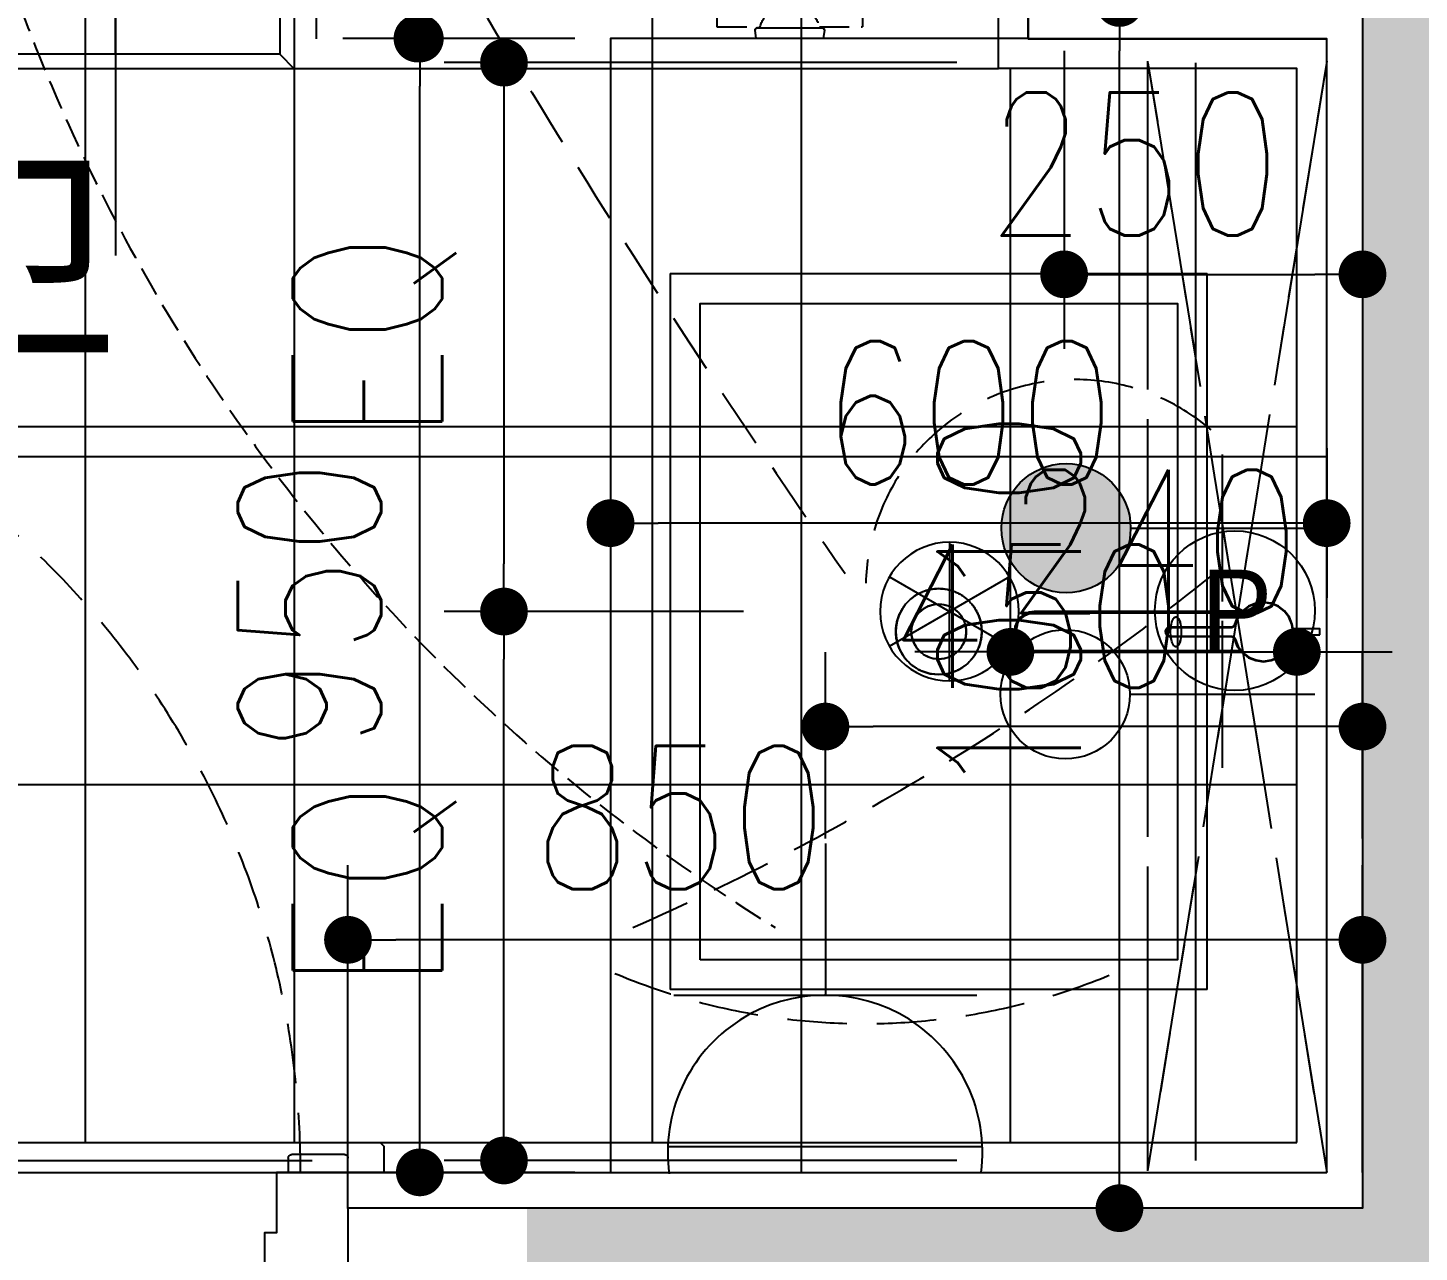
# Model space of a CAD drawing. Header units: inches. Extents: x -2597087 to 134135, y -662679 to 20000.
# Drawn here: x 13307 to 14473, y 11313 to 12339 of the extents above; entities that cross this region are included whole.
import ezdxf

# ---------------------------------------------------------------- set-up
doc = ezdxf.new("R2010")
doc.units = ezdxf.units.IN
doc.header["$LTSCALE"] = 100
doc.header["$MEASUREMENT"] = 0
for name, pattern in [('__DASH', [0.35, 0.25, -0.1]), ('CENTER2', [1.125, 0.75, -0.125, 0.125, -0.125]), ('DASH', [0.35, 0.25, -0.1]), ('HIDDENX2', [0.75, 0.5, -0.25])]:
    doc.linetypes.add(name, pattern=pattern)
doc.layers.get('0').update_dxf_attribs({"linetype": 'CONTINUOUS'})
doc.layers.get('Defpoints').update_dxf_attribs({"linetype": 'CONTINUOUS'})
for name, color, linetype in [('_ARWALL-1', 7, 'CONTINUOUS'), ('C天-CEILITE', 5, 'CONTINUOUS'), ('DOOR', 4, 'CONTINUOUS'), ('EBE-REFR', 3, 'CONTINUOUS'), ('EQUIP-动力', 3, 'CONTINUOUS'), ('fix', 8, 'CONTINUOUS'), ('floor', 8, 'CONTINUOUS'), ('IBS-Water pipe', 1, 'CONTINUOUS'), ('IRC-MED1', 250, 'CONTINUOUS'), ('P-Furniture(活动家具)', 134, 'CONTINUOUS'), ('PUB_HATCH', 8, 'CONTINUOUS'), ('RC', 1, 'CONTINUOUS'), ('RC-dim', 3, 'CONTINUOUS'), ('WALL', 7, 'CONTINUOUS'), ('wall-dim', 3, 'CONTINUOUS'), ('WC', 1, 'CONTINUOUS'), ('图层4', 13, 'CONTINUOUS'), ('天花开线', 4, 'CONTINUOUS'), ('连线', 6, 'CONTINUOUS')]:
    doc.layers.add(name, color=color, linetype=linetype)
doc.styles.get("Standard").update_dxf_attribs({"font": 'txt.shx', "width": 0.8, "bigfont": 'GBCBIG.shx'})
doc.styles.add('STYLE1', font='stylu.ttf')
doc.styles.add('尺寸标注', font='romans.shx', dxfattribs={"width": 0.8, "bigfont": 'hztxt.shx'})
doc.dimstyles.new('50', dxfattribs={"dimscale": 50, "dimtxt": 2.4, "dimasz": 0.8, "dimexe": 1.25, "dimexo": 0.6, "dimgap": 0.65, "dimtad": 1, "dimdec": 0, "dimdsep": 46, "dimtxsty": 'Standard', "dimblk1": 'DOT', "dimblk2": 'DOT', "dimsah": 1, "dimcen": 2.5, "dimclrd": 3, "dimclre": 3, "dimclrt": 3, "dimadec": 0, "dimazin": 0, "dimtfac": 1, "dimtdec": 0, "dimtix": 1, "dimtmove": 2, "dimatfit": 0, "dimldrblk": 'DOT', "dimfxl": 5, "dimfxlon": 1, "dimarcsym": 0})
doc.dimstyles.new('EHE1：50', dxfattribs={"dimscale": 50, "dimtxt": 2.5, "dimasz": 0.8, "dimexe": 1, "dimexo": 1, "dimgap": 0.8, "dimtad": 1, "dimdec": 0, "dimdsep": 46, "dimtxsty": '尺寸标注', "dimblk": 'DOT', "dimcen": 2.5, "dimclrd": 256, "dimclre": 256, "dimclrt": 256, "dimadec": 0, "dimazin": 0, "dimtfac": 1, "dimtdec": 0, "dimtix": 1, "dimtmove": 2, "dimatfit": 3, "dimldrblk": 'DOT', "dimfxl": 1, "dimtolj": 1, "dimtzin": 0, "dimarcsym": 0})

# ---------------------------------------------------------------- blocks, each defined once
blk = doc.blocks.new('A$C173370D7')
h = blk.add_hatch(color=256)
edge = h.paths.add_edge_path()
edge.add_ellipse((0.2, 208.4), major_axis=(38.3, 38.3), ratio=1, start_angle=0, end_angle=360)
for p, q in [((0, 154.8), (0, 0)), ((61.6, 77.4), (-61.6, 77.4))]:
    blk.add_line(p, q)
blk.add_ellipse((0.2, 208.4), major_axis=(38.3, 38.3), ratio=1, start_param=5.497787, end_param=11.780972)
blk = doc.blocks.new('A$C01FD4D6F')
at = {"color": 5}
for p, q in [((0, 154.8), (0, 0)), ((61.6, 77.4), (-61.6, 77.4))]:
    blk.add_line(p, q, dxfattribs=at)
blk.add_ellipse((0, 209), major_axis=(38.3, 38.3), ratio=1, start_param=5.497787, end_param=11.780972, dxfattribs=at)
blk = doc.blocks.new('A$C62B739E4')
for p in [(0, 58.1), (-50.3, 29.1), (50.3, 29.1), (-50.3, -29.1), (50.3, -29.1), (0, -58.1)]:
    blk.add_line(p, (0, 0))
blk.add_ellipse((0, 0), major_axis=(41.1, 41.1), ratio=1, start_param=5.497787, end_param=11.780972)
blk = doc.blocks.new('_Dot')
at = {"color": 0, "linetype": 'ByBlock', "lineweight": -2}
blk.add_line((-0.5, 0), (-1, 0), dxfattribs=at)
at = {"color": 0, "linetype": 'ByBlock', "const_width": 0.5}
blk.add_lwpolyline([(-0.25, 0, 1), (0.25, 0, 1)], format="xyb", close=True, dxfattribs=at)
blk = doc.blocks.new('*D26')
at = {"layer": 'Defpoints', "color": 0, "transparency": 16777216}
for p in [(13548.2, 12709.9), (13825, 12709.9), (13926, 12409.9)]:
    blk.add_point(p, dxfattribs=at)
at = {"layer": 'EBE-REFR', "lineweight": -2, "transparency": 16777216}
for p, q in [((13548.2, 12749.9), (13548.2, 12789.9)), ((13775, 12709.9), (13498.2, 12709.9)), ((13548.2, 12409.9), (13548.2, 12709.9)), ((13876, 12409.9), (13498.2, 12409.9)), ((13548.2, 12369.9), (13548.2, 12329.9))]:
    blk.add_line(p, q, dxfattribs=at)
at = {"layer": 'EBE-REFR', "lineweight": -2, "transparency": 16777216, "xscale": 40, "yscale": 40, "zscale": 40}
for p, rotation in [((13548.2, 12709.9), 270), ((13548.2, 12409.9), 90)]:
    blk.add_blockref('_Dot', p, dxfattribs=dict(at, rotation=rotation))
at = {"layer": 'EBE-REFR', "transparency": 16777216, "insert": (13445.7, 12559.9), "char_height": 125, "attachment_point": 5, "rotation": 90, "style": '尺寸标注'}
blk.add_mtext('\\A1;300', dxfattribs=at)
blk = doc.blocks.new('A$C3CE91213')
at = {"color": 0, "linetype": 'ByBlock'}
for p, q in [((500, 300), (50, 300)), ((50, -300), (50, 300)), ((500, 300), (500, -300)), ((50, -300), (500, -300))]:
    blk.add_line(p, q, dxfattribs=at)
at = {"color": 8, "linetype": 'ByBlock'}
for p, q in [((350, 15.3), (350, 16.4)), ((350, -15.9), (350, -14.8))]:
    blk.add_line(p, q, dxfattribs=at)
for points in [[(75, 275), (75, -275), (475, -275), (475, 275)], [(559.5, 21.9), (564.7, 17.9), (568.7, 12.7), (571.2, 6.7), (572.1, 0.2), (571.2, -6.2), (568.7, -12.2), (564.7, -17.4), (559.5, -21.4), (553.5, -23.9), (547.1, -24.8), (540.7, -23.9), (534.6, -21.4), (529.4, -17.4), (525.4, -12.2), (523, -6.3), (522.6, -5.4), (522, -4.7), (521.2, -4.1), (520.5, -3.8), (519.6, -3.8), (469.1, -3.8), (468, -3.7), (467, -3.3), (466.2, -2.6), (465.5, -1.7), (465.2, -0.8), (465.1, 0.2), (465.2, 1.3), (465.5, 2.2), (466.2, 3.1), (467, 3.8), (468, 4.1), (469.1, 4.2), (519.6, 4.2), (520.5, 4.2), (521.2, 4.6), (522, 5.2), (522.6, 5.9), (523, 6.8), (525.4, 12.7), (529.4, 17.9), (534.6, 21.9), (540.7, 24.3), (547.1, 25.2), (553.5, 24.3)], [(559.3, 21.4), (564.4, 17.5), (568.3, 12.4), (570.7, 6.5), (571.6, 0.2), (570.7, -6.1), (568.3, -12), (564.4, -17.1), (559.3, -21), (553.4, -23.4), (547.1, -24.3), (540.8, -23.4), (534.9, -21), (529.8, -17.1), (525.9, -12), (523.5, -6.1), (523, -5.2), (522.4, -4.4), (521.5, -3.7), (520.6, -3.3), (519.6, -3.3), (469.1, -3.3), (468.1, -3.2), (467.3, -2.9), (466.6, -2.3), (466, -1.5), (465.7, -0.7), (465.6, 0.2), (465.7, 1.1), (466, 1.9), (466.6, 2.7), (467.3, 3.3), (468.1, 3.6), (469.1, 3.7), (519.6, 3.7), (520.6, 3.7), (521.5, 4.1), (522.4, 4.8), (523, 5.6), (523.5, 6.5), (525.9, 12.4), (529.8, 17.5), (534.9, 21.4), (540.8, 23.8), (547.1, 24.7), (553.4, 23.8)], [(528.9, 17.2), (528.2, 16.2), (355.1, 16.2), (350.9, 15.7), (347.1, 14.1), (343.8, 11.5), (341.2, 8.2), (339.6, 4.4), (339.1, 0.2), (339.6, -3.9), (341.2, -7.8), (343.8, -11.1), (347.1, -13.6), (350.9, -15.2), (355.1, -15.8), (528.2, -15.8), (528.9, -16.8), (355, -16.8), (350.7, -16.2), (346.6, -14.5), (343.1, -11.8), (340.4, -8.3), (338.7, -4.2), (338.1, 0.2), (338.7, 4.6), (340.4, 8.7), (343.1, 12.3), (346.6, 15), (350.7, 16.7), (355, 17.2)], [(528.2, 16.2), (525.4, 12.7), (523, 6.8), (522.6, 5.9), (522, 5.2), (521.2, 4.6), (520.5, 4.2), (519.6, 4.2), (469.1, 4.2), (467.4, 4.1), (466.2, 3.1), (465.3, 1.8), (465, -0.3), (465.5, -1.7), (466.2, -2.6), (467.4, -3.6), (469.1, -3.8), (519.6, -3.8), (520.5, -3.8), (521.2, -4.1), (522, -4.7), (522.6, -5.4), (523, -6.3), (525.4, -12.2), (528.2, -15.8), (355.1, -15.8), (350.9, -15.2), (347.1, -13.6), (343.8, -11.1), (341.2, -7.8), (339.6, -3.9), (339.1, 0.2), (339.6, 4.4), (341.2, 8.2), (343.8, 11.5), (347.1, 14.1), (350.9, 15.7), (355.1, 16.2)], [(594.3, 2.7), (594.3, -2.3), (571.7, -2.3), (572.1, 0.2), (571.7, 2.7)]]:
    blk.add_lwpolyline(points, close=True, dxfattribs=at)
blk.add_lwpolyline([(473.7, -12.3), (473.9, -12.3), (474.1, -12.2), (474.2, -12.2), (474.4, -12.1), (474.6, -12), (474.8, -11.9), (474.9, -11.8), (475.1, -11.7), (475.3, -11.5), (475.4, -11.3), (475.8, -10.9), (476.1, -10.4), (476.4, -9.9), (476.6, -9.3), (476.9, -8.6), (477.1, -7.9), (477.6, -6.3), (477.9, -4.5), (478.1, -2.7), (478.2, -0.7), (478.2, 1.2), (478.1, 3.2), (477.9, 5), (477.6, 6.8), (477.1, 8.4), (476.9, 9.1), (476.6, 9.7), (476.4, 10.3), (476.1, 10.9), (475.8, 11.4), (475.4, 11.8), (475.3, 12), (475.1, 12.1), (474.9, 12.3), (474.8, 12.4), (474.6, 12.5), (474.4, 12.6), (474.2, 12.6), (474.1, 12.7), (473.9, 12.7), (473.7, 12.7), (473.5, 12.7), (473.4, 12.7), (473.2, 12.6), (473, 12.6), (472.8, 12.5), (472.7, 12.4), (472.5, 12.3), (472.3, 12.1), (472.2, 12), (472, 11.8), (471.7, 11.4), (471.4, 10.9), (471.1, 10.3), (470.8, 9.7), (470.5, 9.1), (470.3, 8.4), (469.9, 6.8), (469.6, 5), (469.3, 3.2), (469.2, 1.2), (469.2, -0.7), (469.3, -2.7), (469.6, -4.5), (469.9, -6.3), (470.3, -7.9), (470.5, -8.6), (470.8, -9.3), (471.1, -9.9), (471.4, -10.4), (471.7, -10.9), (472, -11.3), (472.2, -11.5), (472.3, -11.7), (472.5, -11.8), (472.7, -11.9), (472.8, -12), (473, -12.1), (473.2, -12.2), (473.4, -12.2), (473.5, -12.3), (473.7, -12.3)], dxfattribs=at)
for radius in [36, 23]:
    blk.add_circle((275, 0), radius, dxfattribs=at)
blk = doc.blocks.new('A$C43E60662')
at = {"color": 0, "linetype": 'ByBlock', "lineweight": -2, "extrusion": (0, 0, -1)}
blk.add_ellipse((83.7, 83.5), major_axis=(83.7, 0), ratio=1, start_param=3.141768, end_param=9.424953, dxfattribs=at)
at = {"color": 0, "linetype": 'ByBlock', "lineweight": -2, "style": 'STYLE1'}
blk.add_text('P', height=84, rotation=0, dxfattribs=at).set_placement((48.2, 42.3))
blk = doc.blocks.new('*D71')
at = {"layer": 'Defpoints', "color": 0, "transparency": 16777216}
for p in [(14135, 12309.9), (13705.7, 11849.9), (13956.4, 11849.9)]:
    blk.add_point(p, dxfattribs=at)
at = {"layer": 'EBE-REFR', "lineweight": -2, "transparency": 16777216}
for p, q in [((14085, 12309.9), (13655.7, 12309.9)), ((13705.7, 12269.9), (13705.7, 11889.9)), ((13906.4, 11849.9), (13655.7, 11849.9))]:
    blk.add_line(p, q, dxfattribs=at)
at = {"layer": 'EBE-REFR', "lineweight": -2, "transparency": 16777216, "xscale": 40, "yscale": 40, "zscale": 40}
for p, rotation in [((13705.7, 12309.9), 90), ((13705.7, 11849.9), 270)]:
    blk.add_blockref('_Dot', p, dxfattribs=dict(at, rotation=rotation))
at = {"layer": 'EBE-REFR', "transparency": 16777216, "insert": (13597.3, 12079.9), "char_height": 125, "attachment_point": 5, "rotation": 90, "style": '尺寸标注'}
blk.add_mtext('\\A1;EQ', dxfattribs=at)
blk = doc.blocks.new('*D72')
at = {"layer": 'Defpoints', "color": 0, "transparency": 16777216}
for p in [(13705.7, 11849.9), (13956.4, 11849.9), (14135, 11389.9)]:
    blk.add_point(p, dxfattribs=at)
at = {"layer": 'EBE-REFR', "lineweight": -2, "transparency": 16777216}
for p, q in [((13906.4, 11849.9), (13655.7, 11849.9)), ((13705.7, 11429.9), (13705.7, 11809.9)), ((14085, 11389.9), (13655.7, 11389.9))]:
    blk.add_line(p, q, dxfattribs=at)
at = {"layer": 'EBE-REFR', "lineweight": -2, "transparency": 16777216, "xscale": 40, "yscale": 40, "zscale": 40}
for p, rotation in [((13705.7, 11849.9), 90), ((13705.7, 11389.9), 270)]:
    blk.add_blockref('_Dot', p, dxfattribs=dict(at, rotation=rotation))
at = {"layer": 'EBE-REFR', "transparency": 16777216, "insert": (13597.3, 11619.9), "char_height": 125, "attachment_point": 5, "rotation": 90, "style": '尺寸标注'}
blk.add_mtext('\\A1;EQ', dxfattribs=at)
blk = doc.blocks.new('*D109')
at = {"layer": 'Defpoints', "color": 0, "transparency": 16777216}
for p in [(13575, 11574.8), (13575, 11349.9), (14425, 11349.9)]:
    blk.add_point(p, dxfattribs=at)
at = {"layer": 'wall-dim', "color": 3, "lineweight": -2, "transparency": 16777216}
for p, q in [((13575, 11379.9), (13575, 11637.3)), ((14425, 11379.9), (14425, 11637.3)), ((14385, 11574.8), (13615, 11574.8))]:
    blk.add_line(p, q, dxfattribs=at)
at = {"layer": 'wall-dim', "color": 3, "lineweight": -2, "transparency": 16777216, "xscale": 40, "yscale": 40, "zscale": 40, "rotation": 180}
blk.add_blockref('_Dot', (13575, 11574.8), dxfattribs=at)
at = {"layer": 'wall-dim', "color": 3, "lineweight": -2, "transparency": 16777216, "xscale": 40, "yscale": 40, "zscale": 40}
blk.add_blockref('_Dot', (14425, 11574.8), dxfattribs=at)
at = {"layer": 'wall-dim', "color": 3, "transparency": 16777216, "insert": (13853.6, 11677.3), "char_height": 120, "attachment_point": 5}
blk.add_mtext('850', dxfattribs=at)
blk = doc.blocks.new('*D110')
at = {"layer": 'Defpoints', "color": 0, "transparency": 16777216}
for p in [(14221.4, 12359.9), (14425, 12359.9), (14425, 11349.9)]:
    blk.add_point(p, dxfattribs=at)
at = {"layer": 'wall-dim', "color": 3, "lineweight": -2, "transparency": 16777216}
for p, q in [((14395, 12359.9), (14158.9, 12359.9)), ((14221.4, 11389.9), (14221.4, 12319.9)), ((14395, 11349.9), (14158.9, 11349.9))]:
    blk.add_line(p, q, dxfattribs=at)
at = {"layer": 'wall-dim', "color": 3, "lineweight": -2, "transparency": 16777216, "xscale": 40, "yscale": 40, "zscale": 40}
for p, rotation in [((14221.4, 12359.9), 90), ((14221.4, 11349.9), 270)]:
    blk.add_blockref('_Dot', p, dxfattribs=dict(at, rotation=rotation))
at = {"layer": 'wall-dim', "color": 3, "transparency": 16777216, "insert": (14128.9, 11854.9), "char_height": 120, "attachment_point": 5, "rotation": 90}
blk.add_mtext('1010', dxfattribs=at)
blk = doc.blocks.new('*D111')
at = {"layer": 'Defpoints', "color": 0, "transparency": 16777216}
for p in [(14175, 12349.9), (14425, 12349.9), (14425, 12132.5)]:
    blk.add_point(p, dxfattribs=at)
at = {"layer": 'wall-dim', "color": 3, "lineweight": -2, "transparency": 16777216}
for p, q in [((14175, 12319.9), (14175, 12070)), ((14425, 12319.9), (14425, 12070)), ((14215, 12132.5), (14385, 12132.5))]:
    blk.add_line(p, q, dxfattribs=at)
at = {"layer": 'wall-dim', "color": 3, "lineweight": -2, "transparency": 16777216, "xscale": 40, "yscale": 40, "zscale": 40, "rotation": 180}
blk.add_blockref('_Dot', (14175, 12132.5), dxfattribs=at)
at = {"layer": 'wall-dim', "color": 3, "lineweight": -2, "transparency": 16777216, "xscale": 40, "yscale": 40, "zscale": 40}
blk.add_blockref('_Dot', (14425, 12132.5), dxfattribs=at)
at = {"layer": 'wall-dim', "color": 3, "transparency": 16777216, "insert": (14233.9, 12225), "char_height": 120, "attachment_point": 5}
blk.add_mtext('250', dxfattribs=at)
blk = doc.blocks.new('*D167')
at = {"layer": 'Defpoints', "color": 0, "transparency": 16777216}
for p in [(13635.2, 12330.1), (13795, 12330.1), (13795, 11379.9)]:
    blk.add_point(p, dxfattribs=at)
at = {"layer": 'WC', "color": 3, "lineweight": -2, "transparency": 16777216}
for p, q in [((13765, 12330.1), (13572.7, 12330.1)), ((13635.2, 11419.9), (13635.2, 12290.1)), ((13765, 11379.9), (13572.7, 11379.9))]:
    blk.add_line(p, q, dxfattribs=at)
at = {"layer": 'WC', "color": 3, "lineweight": -2, "transparency": 16777216, "xscale": 40, "yscale": 40, "zscale": 40}
for p, rotation in [((13635.2, 12330.1), 90), ((13635.2, 11379.9), 270)]:
    blk.add_blockref('_Dot', p, dxfattribs=dict(at, rotation=rotation))
at = {"layer": 'WC', "color": 3, "transparency": 16777216, "insert": (13542.7, 11855), "char_height": 120, "attachment_point": 5, "rotation": 90}
blk.add_mtext('950', dxfattribs=at)
blk = doc.blocks.new('*D168')
at = {"layer": 'Defpoints', "color": 0, "transparency": 16777216}
for p in [(13633.2, 13119.9), (13783, 13119.9), (13783, 12330.1)]:
    blk.add_point(p, dxfattribs=at)
at = {"layer": 'WC', "color": 3, "lineweight": -2, "transparency": 16777216}
for p, q in [((13753, 13119.9), (13570.7, 13119.9)), ((13633.2, 12370.1), (13633.2, 13079.9)), ((13753, 12330.1), (13570.7, 12330.1))]:
    blk.add_line(p, q, dxfattribs=at)
at = {"layer": 'WC', "color": 3, "lineweight": -2, "transparency": 16777216, "xscale": 40, "yscale": 40, "zscale": 40}
for p, rotation in [((13633.2, 13119.9), 90), ((13633.2, 12330.1), 270)]:
    blk.add_blockref('_Dot', p, dxfattribs=dict(at, rotation=rotation))
at = {"layer": 'WC', "color": 3, "transparency": 16777216, "insert": (13540.7, 12725), "char_height": 120, "attachment_point": 5, "rotation": 90}
blk.add_mtext('790', dxfattribs=at)
blk = doc.blocks.new('*D169')
at = {"layer": 'Defpoints', "color": 0, "transparency": 16777216}
for p in [(13795, 12038.6), (14395, 12016.8), (13795, 11924)]:
    blk.add_point(p, dxfattribs=at)
at = {"layer": 'WC', "color": 3, "lineweight": -2, "transparency": 16777216}
for p, q in [((13795, 12008.6), (13795, 11861.5)), ((14395, 11986.8), (14395, 11861.5)), ((14355, 11924), (13835, 11924))]:
    blk.add_line(p, q, dxfattribs=at)
at = {"layer": 'WC', "color": 3, "lineweight": -2, "transparency": 16777216, "xscale": 40, "yscale": 40, "zscale": 40, "rotation": 180}
blk.add_blockref('_Dot', (13795, 11924), dxfattribs=at)
at = {"layer": 'WC', "color": 3, "lineweight": -2, "transparency": 16777216, "xscale": 40, "yscale": 40, "zscale": 40}
blk.add_blockref('_Dot', (14395, 11924), dxfattribs=at)
at = {"layer": 'WC', "color": 3, "transparency": 16777216, "insert": (14095, 12016.5), "char_height": 120, "attachment_point": 5}
blk.add_mtext('600', dxfattribs=at)
blk = doc.blocks.new('A$C3D3516A8')
at = {"color": 2, "linetype": 'HIDDENX2'}
blk.add_lwpolyline([(0, 15), (50, 15), (50, 3, -0.414214), (47, 0), (3, 0, -0.414214), (0, 3)], format="xyb", close=True, dxfattribs=at)
blk = doc.blocks.new('A$C3AF806B6')
at = {"layer": 'DOOR'}
blk.add_lwpolyline([(0, 720), (0, 0), (45, 0), (45, 720)], close=True, dxfattribs=at)
at = {"layer": 'DOOR', "color": 8, "linetype": 'HIDDENX2'}
blk.add_arc((0, -0.3), 720.3, 0.0266, 90, dxfattribs=at)
blk = doc.blocks.new('weryu')
at = {"layer": 'DOOR', "linetype": 'ByBlock'}
for points in [[(12755, 11379.9), (12815, 11379.9), (12815, 11329.2), (12825, 11329.2), (12825, 11208.9), (12815, 11208.9), (12815, 11149.9), (12775, 11149.9)], [(13575, 11379.9), (13515, 11379.9), (13515, 11329.2), (13505, 11329.2), (13505, 11208.9), (13515, 11208.9), (13515, 11149.9), (13555, 11149.9)]]:
    blk.add_lwpolyline(points, dxfattribs=at)
at = {"layer": 'fix'}
blk.add_lwpolyline([(12765, 11349.9), (12765, 11379.9), (12755, 11379.9)], dxfattribs=at)
at = {"layer": 'DOOR', "linetype": 'HIDDENX2'}
blk.add_blockref('A$C3AF806B6', (12815, 11379.9), dxfattribs=at)
at = {"layer": 'DOOR', "linetype": 'ByBlock', "rotation": 180}
blk.add_blockref('A$C3D3516A8', (12805, 11394.9), dxfattribs=at)
at = {"layer": 'DOOR', "linetype": 'ByBlock', "xscale": -1, "rotation": 180}
blk.add_blockref('A$C3D3516A8', (13525, 11394.9), dxfattribs=at)
at = {"layer": 'DOOR', "linetype": 'ByBlock', "xscale": -1}
blk.add_blockref('A$C3D3516A8', (12805, 11134.9), dxfattribs=at)
at = {"layer": 'DOOR', "linetype": 'ByBlock'}
blk.add_blockref('A$C3D3516A8', (13525, 11134.9), dxfattribs=at)
blk = doc.blocks.new('A$C7E671F70')
at = {"layer": 'C天-CEILITE', "color": 8}
for p, q in [((12.2, 287.8), (0, 300)), ((287.8, 287.8), (300, 300)), ((12.2, 12.2), (0, 0)), ((287.8, 12.2), (300, 0))]:
    blk.add_line(p, q, dxfattribs=at)
at = {"layer": 'C天-CEILITE', "color": 1}
blk.add_lwpolyline([(0, 300), (300, 300), (300, 0), (0, 0)], close=True, dxfattribs=at)
at = {"layer": 'C天-CEILITE', "color": 8}
blk.add_lwpolyline([(12.2, 287.8), (287.8, 287.8), (287.8, 12.2), (12.2, 12.2)], close=True, dxfattribs=at)
at = {"layer": 'RC', "color": 8}
for p, q in [((150, 287.8), (150, 12.2)), ((12.2, 150), (287.8, 150))]:
    blk.add_line(p, q, dxfattribs=at)
blk = doc.blocks.new('A$C305E440D')
at = {"layer": 'RC'}
blk.add_blockref('A$C7E671F70', (0, -300), dxfattribs=at)
blk = doc.blocks.new('*D227')
at = {"layer": 'Defpoints', "color": 0, "transparency": 16777216}
for p in [(14370, 11816.1), (14130, 11764.2), (14370, 11764.2)]:
    blk.add_point(p, dxfattribs=at)
at = {"layer": 'RC-dim', "color": 3, "lineweight": -2, "transparency": 16777216}
for p, q in [((14130, 11794.2), (14130, 11878.6)), ((14370, 11794.2), (14370, 11878.6)), ((14090, 11816.1), (14050, 11816.1)), ((14130, 11816.1), (14370, 11816.1)), ((14410, 11816.1), (14450, 11816.1))]:
    blk.add_line(p, q, dxfattribs=at)
at = {"layer": 'RC-dim', "color": 3, "lineweight": -2, "transparency": 16777216, "xscale": 40, "yscale": 40, "zscale": 40}
blk.add_blockref('_Dot', (14130, 11816.1), dxfattribs=at)
at = {"layer": 'RC-dim', "color": 3, "lineweight": -2, "transparency": 16777216, "xscale": 40, "yscale": 40, "zscale": 40, "rotation": 180}
blk.add_blockref('_Dot', (14370, 11816.1), dxfattribs=at)
at = {"layer": 'RC-dim', "color": 3, "transparency": 16777216, "insert": (14250, 11908.6), "char_height": 120, "attachment_point": 5}
blk.add_mtext('240', dxfattribs=at)
blk = doc.blocks.new('A$C38B7485E')
at = {"layer": 'PUB_HATCH'}
blk.add_hatch(color=6, dxfattribs=at).paths.add_polyline_path([(5800.1, 9600), (5100.1, 9600), (5100.1, 9400), (5600.1, 9400), (5600.1, 8500), (6200.1, 8500), (6200.1, 6700), (5500.1, 6700), (5500.1, 6500), (6400.1, 6500), (6400.1, 8700), (5800.1, 8700)])
at = {"layer": '_ARWALL-1'}
blk.add_lwpolyline([(7600.1, 8700), (5800.1, 8700), (5800.1, 9600), (5100.1, 9600), (5100.1, 9400), (5600.1, 9400), (5600.1, 8500), (6200.1, 8500), (6200.1, 6700), (5350.1, 6700), (5350.1, 6500), (6400.1, 6500), (6400.1, 8500), (7720.1, 8500), (7720.1, 8700)], dxfattribs=at)
at = {"layer": 'fix'}
for p, q in [((5920.1, 8470), (5920.1, 7680)), ((5920.1, 7680), (6170.1, 7680)), ((6170.1, 7680), (6170.1, 6730))]:
    blk.add_line(p, q, dxfattribs=at)
blk.add_lwpolyline([(5350.1, 6699.7), (5350.1, 6730), (6170.1, 6730)], dxfattribs=at)
blk = doc.blocks.new('A$C39DC2553')
at = {"color": 1, "linetype": 'DASH'}
for p, q in [((33, 89), (33, 9.9)), ((155, 89), (33, 89)), ((155, 89), (155, 9.9)), ((99, 59), (89, 59)), ((89, 59), (89, 28.5)), ((99, 59), (99, 28.5)), ((33, 53), (2.3, 53)), ((158.5, 53), (155, 53)), ((33, 46), (2.3, 46)), ((158.5, 46), (155, 46)), ((89, 28.5), (99, 28.5)), ((69.2, 9.9), (33, 9.9)), ((155, 9.9), (118.8, 9.9))]:
    blk.add_line(p, q, dxfattribs=at)
blk.add_lwpolyline([(65, 7), (66, 0), (122, 0), (123, 7, 0.414214), (121, 9), (67, 9, 0.414214)], format="xyb", close=True, dxfattribs=at)
blk.add_circle((94, 49), 2.5, dxfattribs=at)
for centre, radius, start, end in [((94, 47), 13, 67.3801, 112.6199), ((158.5, 49.5), 3.5, 270, 90), ((94, 3.4), 25.6, 101.2518, 167.3196), ((94, 3.4), 25.6, 12.6804, 78.7482)]:
    blk.add_arc(centre, radius, start, end, dxfattribs=at)
at = {"color": 1, "linetype": 'DASH', "extrusion": (0, 0, -1)}
blk.add_ellipse((2.3, 49.5), major_axis=(0, 3.5), ratio=0.672221, start_param=3.141593, end_param=9.424778, dxfattribs=at)
at = {"color": 1, "linetype": 'DASH'}
blk.add_ellipse((20.7, 49.5), major_axis=(0, 3.5), ratio=0.672221, start_param=3.141593, end_param=6.283185, dxfattribs=at)
blk = doc.blocks.new('*D484')
at = {"layer": 'Defpoints', "color": 0, "transparency": 16777216}
for p in [(13975, 11753.5), (13975, 11629.8), (14425, 11629.8)]:
    blk.add_point(p, dxfattribs=at)
at = {"layer": 'EQUIP-动力', "color": 3, "lineweight": -2, "transparency": 16777216}
for p, q in [((13975, 11659.8), (13975, 11816)), ((14425, 11659.8), (14425, 11816)), ((14385, 11753.5), (14015, 11753.5))]:
    blk.add_line(p, q, dxfattribs=at)
at = {"layer": 'EQUIP-动力', "color": 3, "lineweight": -2, "transparency": 16777216, "xscale": 40, "yscale": 40, "zscale": 40, "rotation": 180}
blk.add_blockref('_Dot', (13975, 11753.5), dxfattribs=at)
at = {"layer": 'EQUIP-动力', "color": 3, "lineweight": -2, "transparency": 16777216, "xscale": 40, "yscale": 40, "zscale": 40}
blk.add_blockref('_Dot', (14425, 11753.5), dxfattribs=at)
at = {"layer": 'EQUIP-动力', "color": 3, "transparency": 16777216, "insert": (14151.5, 11846), "char_height": 120, "attachment_point": 5}
blk.add_mtext('450', dxfattribs=at)
blk = doc.blocks.new('A$C13D5077C')
at = {"layer": 'EQUIP-动力', "color": 7}
for points in [[(0, 262.5), (0, 135.5)], [(-127, 135.5), (127, 135.5)], [(-132.1, 8.5), (131.5, 8.5)]]:
    blk.add_lwpolyline(points, dxfattribs=at)
blk.add_lwpolyline([(130.5, -13.1, 1.142122), (-130.9, -14.4)], format="xyb", dxfattribs=at)
blk = doc.blocks.new('*D740')
at = {"layer": 'Defpoints', "color": 0, "transparency": 16777216}
for p in [(13575, 11574.8), (13575, 11349.9), (14425, 11349.9)]:
    blk.add_point(p, dxfattribs=at)
at = {"layer": 'wall-dim', "color": 3, "lineweight": -2, "transparency": 16777216}
for p, q in [((13575, 11379.9), (13575, 11637.3)), ((14425, 11379.9), (14425, 11637.3)), ((14385, 11574.8), (13615, 11574.8))]:
    blk.add_line(p, q, dxfattribs=at)
at = {"layer": 'wall-dim', "color": 3, "lineweight": -2, "transparency": 16777216, "xscale": 40, "yscale": 40, "zscale": 40, "rotation": 180}
blk.add_blockref('_Dot', (13575, 11574.8), dxfattribs=at)
at = {"layer": 'wall-dim', "color": 3, "lineweight": -2, "transparency": 16777216, "xscale": 40, "yscale": 40, "zscale": 40}
blk.add_blockref('_Dot', (14425, 11574.8), dxfattribs=at)
at = {"layer": 'wall-dim', "color": 3, "transparency": 16777216, "insert": (13853.6, 11677.3), "char_height": 120, "attachment_point": 5}
blk.add_mtext('850', dxfattribs=at)
blk = doc.blocks.new('*D741')
at = {"layer": 'Defpoints', "color": 0, "transparency": 16777216}
for p in [(14221.4, 12359.9), (14425, 12359.9), (14425, 11349.9)]:
    blk.add_point(p, dxfattribs=at)
at = {"layer": 'wall-dim', "color": 3, "lineweight": -2, "transparency": 16777216}
for p, q in [((14395, 12359.9), (14158.9, 12359.9)), ((14221.4, 11389.9), (14221.4, 12319.9)), ((14395, 11349.9), (14158.9, 11349.9))]:
    blk.add_line(p, q, dxfattribs=at)
at = {"layer": 'wall-dim', "color": 3, "lineweight": -2, "transparency": 16777216, "xscale": 40, "yscale": 40, "zscale": 40}
for p, rotation in [((14221.4, 12359.9), 90), ((14221.4, 11349.9), 270)]:
    blk.add_blockref('_Dot', p, dxfattribs=dict(at, rotation=rotation))
at = {"layer": 'wall-dim', "color": 3, "transparency": 16777216, "insert": (14128.9, 11854.9), "char_height": 120, "attachment_point": 5, "rotation": 90}
blk.add_mtext('1010', dxfattribs=at)
blk = doc.blocks.new('*D742')
at = {"layer": 'Defpoints', "color": 0, "transparency": 16777216}
for p in [(14175, 12349.9), (14425, 12349.9), (14425, 12132.5)]:
    blk.add_point(p, dxfattribs=at)
at = {"layer": 'wall-dim', "color": 3, "lineweight": -2, "transparency": 16777216}
for p, q in [((14175, 12319.9), (14175, 12070)), ((14425, 12319.9), (14425, 12070)), ((14215, 12132.5), (14385, 12132.5))]:
    blk.add_line(p, q, dxfattribs=at)
at = {"layer": 'wall-dim', "color": 3, "lineweight": -2, "transparency": 16777216, "xscale": 40, "yscale": 40, "zscale": 40, "rotation": 180}
blk.add_blockref('_Dot', (14175, 12132.5), dxfattribs=at)
at = {"layer": 'wall-dim', "color": 3, "lineweight": -2, "transparency": 16777216, "xscale": 40, "yscale": 40, "zscale": 40}
blk.add_blockref('_Dot', (14425, 12132.5), dxfattribs=at)
at = {"layer": 'wall-dim', "color": 3, "transparency": 16777216, "insert": (14233.9, 12225), "char_height": 120, "attachment_point": 5}
blk.add_mtext('250', dxfattribs=at)

msp = doc.modelspace()

# ---------------------------------------------------------------- hatches: boundary and pattern name
at = {"layer": 'RC'}
h = msp.add_hatch(dxfattribs=at)
h.set_pattern_fill('_USER', color=8, scale=300, angle=90, style=0, double=1, pattern_type=0)
h.set_pattern_definition([(90, (12930, 11404.87), (-300, 2e-14), []), (180, (12930, 11404.87), (-4e-14, -300), [])])
h.paths.add_polyline_path([(14370, 11404.868), (14370, 12304.872), (14120, 12304.872), (14120, 13094.868), (13770, 13094.868), (13770, 13994.868), (12780, 13994.868), (12780, 11404.868)])

# ---------------------------------------------------------------- linework, layer by layer
at = {"layer": 'EQUIP-动力', "color": 8, "linetype": '__DASH', "ltscale": 10}
for p, q in [((14145, 12330.144), (13795, 12330.144)), ((13795, 12330.144), (13795, 11379.868)), ((14395, 12311.11), (14245, 11381.106)), ((14245, 12311.11), (14245, 11381.106)), ((14245.202, 12309.872), (14395, 11379.868)), ((13845, 12133.106), (13845, 11533.107)), ((13845, 12133.106), (14295, 12133.106)), ((14295, 11533.107), (14295, 12133.106)), ((13870, 11558.107), (13870, 12108.106)), ((13870, 12108.106), (14270, 12108.106)), ((14270, 12108.106), (14270, 11558.107)), ((14335.652, 11856.959), (14329.633, 11854.51)), ((14335.784, 11856.472), (14329.884, 11854.072)), ((14342.084, 11857.878), (14335.652, 11856.959)), ((14342.084, 11857.372), (14335.784, 11856.472)), ((14348.515, 11856.959), (14342.084, 11857.878)), ((14348.384, 11856.472), (14342.084, 11857.372)), ((14354.284, 11854.072), (14348.384, 11856.472)), ((14354.534, 11854.51), (14348.515, 11856.959)), ((14138.057, 11844.899), (14135.354, 11841.377)), ((14138.77, 11844.186), (14136.227, 11840.872)), ((14136.227, 11840.872), (14138.77, 11844.186)), ((14141.579, 11847.602), (14138.057, 11844.899)), ((14142.084, 11846.729), (14138.77, 11844.186)), ((14138.77, 11844.186), (14142.084, 11846.729)), ((14145.681, 11849.302), (14141.579, 11847.602)), ((14145.942, 11848.327), (14142.084, 11846.729)), ((14142.084, 11846.729), (14145.942, 11848.327)), ((14145, 11849.019), (14145, 11847.937)), ((14150.018, 11849.872), (14145.681, 11849.302)), ((14150.084, 11848.872), (14145.942, 11848.327)), ((14145.942, 11848.327), (14150.084, 11848.872)), ((14323.925, 11849.872), (14150.018, 11849.872)), ((14323.16, 11848.872), (14150.084, 11848.872)), ((14150.084, 11848.872), (14323.16, 11848.872)), ((14266.672, 11844.009), (14266.993, 11844.42)), ((14266.993, 11844.42), (14267.158, 11844.599)), ((14267.158, 11844.599), (14267.325, 11844.76)), ((14267.325, 11844.76), (14267.494, 11844.902)), ((14267.494, 11844.902), (14267.665, 11845.026)), ((14267.665, 11845.026), (14267.837, 11845.131)), ((14267.837, 11845.131), (14268.011, 11845.218)), ((14268.011, 11845.218), (14268.186, 11845.285)), ((14268.186, 11845.285), (14268.362, 11845.333)), ((14268.362, 11845.333), (14268.539, 11845.362)), ((14268.539, 11845.362), (14268.715, 11845.371)), ((14268.715, 11845.371), (14268.892, 11845.362)), ((14268.892, 11845.362), (14269.068, 11845.333)), ((14269.068, 11845.333), (14269.244, 11845.285)), ((14269.244, 11845.285), (14269.419, 11845.218)), ((14269.419, 11845.218), (14269.593, 11845.131)), ((14269.593, 11845.131), (14269.766, 11845.026)), ((14269.766, 11845.026), (14269.937, 11844.902)), ((14269.937, 11844.902), (14270.106, 11844.76)), ((14270.106, 11844.76), (14270.273, 11844.599)), ((14270.273, 11844.599), (14270.437, 11844.42)), ((14270.437, 11844.42), (14270.758, 11844.009)), ((14320.446, 11845.323), (14318.032, 11839.389)), ((14318.032, 11839.389), (14320.446, 11845.323)), ((14320.884, 11845.072), (14318.484, 11839.172)), ((14324.427, 11850.529), (14320.446, 11845.323)), ((14320.446, 11845.323), (14323.16, 11848.872)), ((14324.784, 11850.172), (14320.884, 11845.072)), ((14323.16, 11848.872), (14323.925, 11849.872)), ((14329.633, 11854.51), (14324.427, 11850.529)), ((14329.884, 11854.072), (14324.784, 11850.172)), ((14359.384, 11850.172), (14354.284, 11854.072)), ((14359.74, 11850.529), (14354.534, 11854.51)), ((14363.284, 11845.072), (14359.384, 11850.172)), ((14363.721, 11845.323), (14359.74, 11850.529)), ((14365.684, 11839.172), (14363.284, 11845.072)), ((14366.17, 11839.304), (14363.721, 11845.323)), ((14133.654, 11837.275), (14133.075, 11832.872)), ((14133.075, 11832.872), (14133.654, 11828.47)), ((14135.354, 11841.377), (14133.654, 11837.275)), ((14134.629, 11837.014), (14134.084, 11832.872)), ((14134.084, 11832.872), (14134.629, 11837.014)), ((14134.084, 11832.872), (14134.629, 11828.731)), ((14134.629, 11828.731), (14134.084, 11832.872)), ((14136.227, 11840.872), (14134.629, 11837.014)), ((14134.629, 11837.014), (14136.227, 11840.872)), ((14260.019, 11833.425), (14260.541, 11834.815)), ((14260.254, 11831.312), (14260.019, 11833.425)), ((14260.193, 11833.89), (14260.08, 11832.872)), ((14260.08, 11832.872), (14260.193, 11831.855)), ((14260.541, 11834.815), (14260.193, 11833.89)), ((14261.216, 11835.716), (14260.541, 11834.815)), ((14260.541, 11834.815), (14261.216, 11835.716)), ((14260.684, 11833.772), (14260.584, 11832.872)), ((14260.584, 11832.872), (14260.684, 11831.972)), ((14260.984, 11834.572), (14260.684, 11833.772)), ((14261.584, 11835.372), (14260.984, 11834.572)), ((14261.216, 11835.716), (14262.368, 11836.703)), ((14262.025, 11836.41), (14261.216, 11835.716)), ((14262.284, 11835.972), (14261.584, 11835.372)), ((14262.969, 11836.763), (14262.025, 11836.41)), ((14263.084, 11836.272), (14262.284, 11835.972)), ((14262.368, 11836.703), (14264.059, 11836.872)), ((14264.059, 11836.872), (14262.969, 11836.763)), ((14264.084, 11836.372), (14263.084, 11836.272)), ((14314.584, 11836.872), (14264.059, 11836.872)), ((14264.059, 11836.872), (14314.584, 11836.872)), ((14314.584, 11836.372), (14264.084, 11836.372)), ((14264.229, 11833.852), (14264.34, 11835.79)), ((14264.229, 11831.891), (14264.229, 11833.852)), ((14264.34, 11835.79), (14264.558, 11837.655)), ((14264.558, 11837.655), (14264.878, 11839.403)), ((14264.878, 11839.403), (14265.294, 11840.99)), ((14265.294, 11840.99), (14265.533, 11841.71)), ((14265.533, 11841.71), (14265.793, 11842.377)), ((14265.793, 11842.377), (14266.07, 11842.984)), ((14266.07, 11842.984), (14266.364, 11843.529)), ((14266.364, 11843.529), (14266.672, 11844.009)), ((14270.758, 11844.009), (14271.067, 11843.529)), ((14271.067, 11843.529), (14271.36, 11842.984)), ((14271.36, 11842.984), (14271.638, 11842.377)), ((14271.638, 11842.377), (14271.897, 11841.71)), ((14271.897, 11841.71), (14272.137, 11840.99)), ((14272.137, 11840.99), (14272.552, 11839.403)), ((14272.552, 11839.403), (14272.873, 11837.655)), ((14272.873, 11837.655), (14273.091, 11835.79)), ((14273.091, 11835.79), (14273.201, 11833.852)), ((14273.201, 11833.852), (14273.201, 11831.891)), ((14315.477, 11836.872), (14314.584, 11836.872)), ((14314.584, 11836.872), (14315.477, 11836.872)), ((14315.584, 11836.372), (14314.584, 11836.372)), ((14316.225, 11837.205), (14315.477, 11836.872)), ((14315.477, 11836.872), (14316.225, 11837.205)), ((14316.484, 11836.772), (14315.584, 11836.372)), ((14317.024, 11837.826), (14316.225, 11837.205)), ((14316.225, 11837.205), (14317.024, 11837.826)), ((14317.384, 11837.472), (14316.484, 11836.772)), ((14317.563, 11838.545), (14317.024, 11837.826)), ((14317.024, 11837.826), (14317.563, 11838.545)), ((14317.984, 11838.272), (14317.384, 11837.472)), ((14318.032, 11839.389), (14317.563, 11838.545)), ((14317.563, 11838.545), (14318.032, 11839.389)), ((14318.484, 11839.172), (14317.984, 11838.272)), ((14366.584, 11832.872), (14365.684, 11839.172)), ((14365.684, 11826.572), (14366.584, 11832.872)), ((14367.089, 11832.872), (14366.17, 11839.304)), ((14366.17, 11826.441), (14367.089, 11832.872)), ((14389.302, 11835.386), (14366.73, 11835.386)), ((14366.73, 11835.386), (14367.089, 11832.872)), ((14367.089, 11832.872), (14366.734, 11830.387)), ((14389.302, 11830.387), (14389.302, 11835.386)), ((14133.654, 11828.47), (14135.354, 11824.368)), ((14134.629, 11828.731), (14136.227, 11824.872)), ((14136.227, 11824.872), (14134.629, 11828.731)), ((14135.354, 11824.368), (14138.057, 11820.846)), ((14136.227, 11824.872), (14138.77, 11821.559)), ((14138.77, 11821.559), (14136.227, 11824.872)), ((14138.057, 11820.846), (14141.579, 11818.143)), ((14138.77, 11821.559), (14142.084, 11819.016)), ((14142.084, 11819.016), (14138.77, 11821.559)), ((14260.193, 11831.855), (14260.541, 11830.93)), ((14261.216, 11830.029), (14260.254, 11831.312)), ((14260.541, 11830.93), (14261.216, 11830.029)), ((14260.684, 11831.972), (14260.984, 11831.172)), ((14260.984, 11831.172), (14261.584, 11830.372)), ((14261.216, 11830.029), (14262.025, 11829.335)), ((14262.368, 11829.042), (14261.216, 11830.029)), ((14261.584, 11830.372), (14262.284, 11829.772)), ((14262.025, 11829.335), (14262.969, 11828.981)), ((14262.284, 11829.772), (14263.084, 11829.472)), ((14264.059, 11828.872), (14262.368, 11829.042)), ((14262.969, 11828.981), (14264.059, 11828.872)), ((14263.084, 11829.472), (14264.084, 11829.372)), ((14264.059, 11828.872), (14314.584, 11828.872)), ((14314.584, 11828.872), (14264.059, 11828.872)), ((14264.084, 11829.372), (14314.584, 11829.372)), ((14264.34, 11829.953), (14264.229, 11831.891)), ((14264.558, 11828.088), (14264.34, 11829.953)), ((14264.878, 11826.34), (14264.558, 11828.088)), ((14265.294, 11824.753), (14264.878, 11826.34)), ((14265.533, 11824.033), (14265.294, 11824.753)), ((14265.793, 11823.366), (14265.533, 11824.033)), ((14266.07, 11822.759), (14265.793, 11823.366)), ((14266.364, 11822.213), (14266.07, 11822.759)), ((14266.672, 11821.734), (14266.364, 11822.213)), ((14266.993, 11821.323), (14266.672, 11821.734)), ((14267.158, 11821.144), (14266.993, 11821.323)), ((14267.325, 11820.983), (14267.158, 11821.144)), ((14267.494, 11820.841), (14267.325, 11820.983)), ((14267.665, 11820.717), (14267.494, 11820.841)), ((14267.837, 11820.612), (14267.665, 11820.717)), ((14269.766, 11820.717), (14269.593, 11820.612)), ((14269.937, 11820.841), (14269.766, 11820.717)), ((14270.106, 11820.983), (14269.937, 11820.841)), ((14270.273, 11821.144), (14270.106, 11820.983)), ((14270.437, 11821.323), (14270.273, 11821.144)), ((14270.758, 11821.734), (14270.437, 11821.323)), ((14271.067, 11822.213), (14270.758, 11821.734)), ((14271.36, 11822.759), (14271.067, 11822.213)), ((14271.638, 11823.366), (14271.36, 11822.759)), ((14271.897, 11824.033), (14271.638, 11823.366)), ((14272.137, 11824.753), (14271.897, 11824.033)), ((14272.552, 11826.34), (14272.137, 11824.753)), ((14272.873, 11828.088), (14272.552, 11826.34)), ((14273.091, 11829.953), (14272.873, 11828.088)), ((14273.201, 11831.891), (14273.091, 11829.953)), ((14314.584, 11829.372), (14315.584, 11829.372)), ((14314.584, 11828.872), (14315.477, 11828.872)), ((14315.477, 11828.872), (14314.584, 11828.872)), ((14315.477, 11828.872), (14316.225, 11828.54)), ((14316.225, 11828.54), (14315.477, 11828.872)), ((14315.584, 11829.372), (14316.484, 11828.972)), ((14316.225, 11828.54), (14317.024, 11827.919)), ((14317.024, 11827.919), (14316.225, 11828.54)), ((14316.484, 11828.972), (14317.384, 11828.272)), ((14317.024, 11827.919), (14317.563, 11827.2)), ((14317.563, 11827.2), (14317.024, 11827.919)), ((14317.384, 11828.272), (14317.984, 11827.472)), ((14317.563, 11827.2), (14318.032, 11826.356)), ((14318.032, 11826.356), (14317.563, 11827.2)), ((14317.984, 11827.472), (14318.484, 11826.572)), ((14318.032, 11826.356), (14320.446, 11820.422)), ((14320.446, 11820.422), (14318.032, 11826.356)), ((14318.484, 11826.572), (14320.884, 11820.672)), ((14363.284, 11820.672), (14365.684, 11826.572)), ((14363.721, 11820.422), (14366.17, 11826.441)), ((14366.734, 11830.387), (14389.302, 11830.387)), ((14141.579, 11818.143), (14145.681, 11816.443)), ((14142.084, 11819.016), (14145.942, 11817.418)), ((14145.942, 11817.418), (14142.084, 11819.016)), ((14145, 11817.808), (14145, 11816.725)), ((14145.681, 11816.443), (14150.018, 11815.872)), ((14145.942, 11817.418), (14150.084, 11816.872)), ((14150.084, 11816.872), (14145.942, 11817.418)), ((14150.018, 11815.872), (14323.925, 11815.872)), ((14150.084, 11816.872), (14323.16, 11816.872)), ((14323.16, 11816.872), (14150.084, 11816.872)), ((14268.011, 11820.525), (14267.837, 11820.612)), ((14268.186, 11820.458), (14268.011, 11820.525)), ((14268.362, 11820.41), (14268.186, 11820.458)), ((14268.539, 11820.381), (14268.362, 11820.41)), ((14268.715, 11820.371), (14268.539, 11820.381)), ((14268.892, 11820.381), (14268.715, 11820.371)), ((14269.068, 11820.41), (14268.892, 11820.381)), ((14269.244, 11820.458), (14269.068, 11820.41)), ((14269.419, 11820.525), (14269.244, 11820.458)), ((14269.593, 11820.612), (14269.419, 11820.525)), ((14320.446, 11820.422), (14324.427, 11815.216)), ((14323.16, 11816.872), (14320.446, 11820.422)), ((14320.884, 11820.672), (14324.784, 11815.572)), ((14323.925, 11815.872), (14323.16, 11816.872)), ((14324.427, 11815.216), (14329.633, 11811.235)), ((14324.784, 11815.572), (14329.884, 11811.672)), ((14329.633, 11811.235), (14335.652, 11808.786)), ((14329.884, 11811.672), (14335.784, 11809.272)), ((14335.784, 11809.272), (14342.084, 11808.372)), ((14342.084, 11808.372), (14348.384, 11809.272)), ((14348.384, 11809.272), (14354.284, 11811.672)), ((14348.515, 11808.786), (14354.534, 11811.235)), ((14354.284, 11811.672), (14359.384, 11815.572)), ((14354.534, 11811.235), (14359.74, 11815.216)), ((14359.384, 11815.572), (14363.284, 11820.672)), ((14359.74, 11815.216), (14363.721, 11820.422)), ((14335.652, 11808.786), (14342.084, 11807.867)), ((14342.084, 11807.867), (14348.515, 11808.786)), ((14270, 11558.107), (13870, 11558.107)), ((14295, 11533.107), (13845, 11533.107))]:
    msp.add_line(p, q, dxfattribs=at)
msp.add_lwpolyline([(13974.131, 12337.1), (13973.131, 12330.1), (13917.131, 12330.1), (13916.131, 12337.1, -0.41421356), (13918.131, 12339.1), (13972.131, 12339.1, -0.41421356)], format="xyb", close=True, dxfattribs=at)
for radius in [36, 23]:
    msp.add_circle((14070, 11833.107), radius, dxfattribs=at)
at = {"layer": 'floor'}
for p, q in [((13355, 11404.868), (13355, 13119.868)), ((13955, 11379.868), (13955, 13119.868)), ((12755, 11979.868), (14395, 11979.868)), ((13605.001, 11379.868), (14395, 11379.868))]:
    msp.add_line(p, q, dxfattribs=at)
at = {"layer": 'floor', "color": 1}
msp.add_lwpolyline([(12755, 11404.868), (13602.001, 11404.868), (13605.001, 11401.868), (13605.001, 11379.868)], dxfattribs=at)
at = {"layer": 'IRC-MED1'}
for p, q in [((14285, 12309.876), (14285, 11389.872)), ((12825, 11389.872), (13545, 11389.872))]:
    msp.add_line(p, q, dxfattribs=at)
at = {"layer": 'RC', "linetype": 'ByBlock'}
msp.add_line((12755, 11379.868), (13565.006, 11379.868), dxfattribs=at)
at = {"layer": 'RC', "color": 8}
msp.add_lwpolyline([(14395, 11379.868), (14395, 12329.872), (14145, 12329.872), (14145, 13119.868), (13795, 13119.868), (13795, 14019.868), (12755, 14019.868), (12755, 11379.868), (14395, 11379.868)], dxfattribs=at)
msp.add_lwpolyline([(14370, 11404.868), (14370, 12304.872), (14120, 12304.872), (14120, 13094.868), (13770, 13094.868), (13770, 13994.868), (12780, 13994.868), (12780, 11404.868)], close=True, dxfattribs=at)
at = {"layer": 'WC', "linetype": 'HIDDENX2'}
msp.add_line((14245, 12311.11), (14245, 11381.106), dxfattribs=at)
at = {"layer": 'WC', "color": 8, "linetype": 'HIDDENX2'}
for p, q in [((14395, 12311.11), (14245, 11381.106)), ((14245.202, 12309.872), (14395, 11379.868))]:
    msp.add_line(p, q, dxfattribs=at)
at = {"layer": 'WC', "color": 2}
msp.add_lwpolyline([(14145, 12330.144), (13795, 12330.144), (13795, 11379.868)], dxfattribs=at)
at = {"layer": '天花开线', "linetype": 'CENTER2', "ltscale": 3}
msp.add_line((13380.608, 12148.347), (13380.608, 13742.469), dxfattribs=at)
at = {"layer": '连线', "color": 4, "linetype": 'DASH'}
msp.add_arc((14739.724, 12891.745), 1535.643, 151.964544, 238.303923, dxfattribs=at)
at = {"layer": '连线', "color": 2, "linetype": 'HIDDENX2'}
for centre, radius, start, end in [((20115.702, 16154.5), 7467.336, 207.7461019, 214.9037925), ((14184.218, 11868.889), 175.413, 49.45721, 178.436731), ((12936.9, 13573.151), 2172.767, 293.799394, 309.0553), ((14007.563, 12043.535), 538.995, 247.192378, 294.86657)]:
    msp.add_arc(centre, radius, start, end, dxfattribs=at)

# ---------------------------------------------------------------- block references
at = {"layer": 'DOOR'}
msp.add_blockref('weryu', (0, 0), dxfattribs=at)
at = {"layer": 'EQUIP-动力', "color": 2}
msp.add_blockref('A$C13D5077C', (13975, 11392.976), dxfattribs=at)
at = {"layer": 'IBS-Water pipe', "color": 1, "extrusion": (0, 0, -1), "zscale": -1, "rotation": 270}
msp.add_blockref('A$C173370D7', (-14385, 11919.922), dxfattribs=at)
at = {"layer": 'IBS-Water pipe', "color": 1, "rotation": 180}
msp.add_blockref('A$C62B739E4', (14078.953, 11849.87), dxfattribs=at)
at = {"layer": 'IBS-Water pipe', "color": 5, "extrusion": (0, 0, -1), "zscale": -1, "rotation": 270}
msp.add_blockref('A$C01FD4D6F', (-14385, 11780.548), dxfattribs=at)
at = {"layer": 'RC', "color": 8}
msp.add_blockref('A$C305E440D', (13229.999, 12604.866), dxfattribs=at)
at = {"layer": 'WALL'}
msp.add_blockref('A$C38B7485E', (8224.867, 4649.868), dxfattribs=at)
at = {"layer": 'WC', "xscale": -1}
msp.add_blockref('A$C39DC2553', (14039.128, 12330.099), dxfattribs=at)
at = {"layer": 'WC', "xscale": -1, "rotation": 180}
msp.add_blockref('A$C3CE91213', (13795, 11833.107), dxfattribs=at)
at = {"layer": '图层4', "color": 1, "linetype": 'ByBlock', "xscale": 0.8000000000465661, "yscale": 0.8000000000465661, "zscale": 0.8000000000465661}
msp.add_blockref('A$C43E60662', (14251.127, 11783.866), dxfattribs=at)

# ---------------------------------------------------------------- texts
at = {"layer": 'P-Furniture(活动家具)', "color": 2, "style": 'STYLE1'}
msp.add_text('客卫', height=145.1684, dxfattribs=at).set_placement((12987.727, 12075.703))

# ---------------------------------------------------------------- dimensions: what is measured, and where the dimension line sits
at = {"layer": 'EBE-REFR'}
dim = msp.add_linear_dim(base=(13548.167, 12709.87), p1=(13926.029, 12409.87), p2=(13825, 12709.87), angle=90, dimstyle='EHE1：50', dxfattribs=at)
dim.commit()
dim.dimension.update_dxf_attribs({"geometry": '*D26', "text_midpoint": (13445.667, 12559.87)})
for p1, angle, picture, middle in [((14135, 12309.872), 90, '*D71', (13597.273, 12079.871)), ((14135, 11389.868), 270, '*D72', (13597.273, 11619.869))]:
    dim = msp.add_linear_dim(base=(13705.726, 11849.87), p1=p1, p2=(13956.356, 11849.87), angle=angle, text='EQ', dimstyle='EHE1：50', dxfattribs=at)
    dim.commit()
    dim.dimension.update_dxf_attribs({"geometry": picture, "text_midpoint": middle})
at = {"layer": 'EQUIP-动力', "color": 2}
dim = msp.add_linear_dim(base=(13975, 11753.531), p1=(14425, 11629.807), p2=(13975, 11629.807), dimstyle='50', dxfattribs=at)
dim.commit()
dim.dimension.update_dxf_attribs({"geometry": '*D484', "text_midpoint": (14151.525, 11846.031), "dimtype": 160})
at = {"layer": 'RC-dim'}
dim = msp.add_linear_dim(base=(14370, 11816.065), p1=(14130, 11764.219), p2=(14370, 11764.219), dimstyle='50', dxfattribs=at)
dim.commit()
dim.dimension.update_dxf_attribs({"geometry": '*D227', "text_midpoint": (14250, 11908.565)})
at = {"layer": 'wall-dim'}
for picture in ['*D110', '*D741']:
    dim = msp.add_linear_dim(base=(14221.357, 12359.872), p1=(14425, 11349.868), p2=(14425, 12359.872), angle=90, dimstyle='50', dxfattribs=at)
    dim.commit()
    dim.dimension.update_dxf_attribs({"geometry": picture, "text_midpoint": (14128.857, 11854.87)})
for base, p1, p2, picture, middle in [((14425, 12132.548), (14175, 12349.872), (14425, 12349.872), '*D111', (14233.889, 12225.048)), ((14425, 12132.548), (14175, 12349.872), (14425, 12349.872), '*D742', (14233.889, 12225.048)), ((13575, 11574.832), (14425, 11349.868), (13575, 11349.868), '*D109', (13853.635, 11677.332)), ((13575, 11574.832), (14425, 11349.868), (13575, 11349.868), '*D740', (13853.635, 11677.332))]:
    dim = msp.add_linear_dim(base=base, p1=p1, p2=p2, dimstyle='50', dxfattribs=at)
    dim.commit()
    dim.dimension.update_dxf_attribs({"geometry": picture, "text_midpoint": middle, "dimtype": 160})
at = {"layer": 'WC'}
for base, p1, p2, picture, middle in [((13633.155, 13119.868), (13783.003, 12330.144), (13783.003, 13119.868), '*D168', (13540.655, 12725.006)), ((13635.152, 12330.144), (13795, 11379.868), (13795, 12330.144), '*D167', (13542.652, 11855.006))]:
    dim = msp.add_linear_dim(base=base, p1=p1, p2=p2, angle=90, dimstyle='50', dxfattribs=at)
    dim.commit()
    dim.dimension.update_dxf_attribs({"geometry": picture, "text_midpoint": middle})
dim = msp.add_linear_dim(base=(13795, 11924.035), p1=(14395, 12016.808), p2=(13795, 12038.551), dimstyle='50', dxfattribs=at)
dim.commit()
dim.dimension.update_dxf_attribs({"geometry": '*D169', "text_midpoint": (14095, 12016.535)})

doc.saveas('drawing.dxf')
